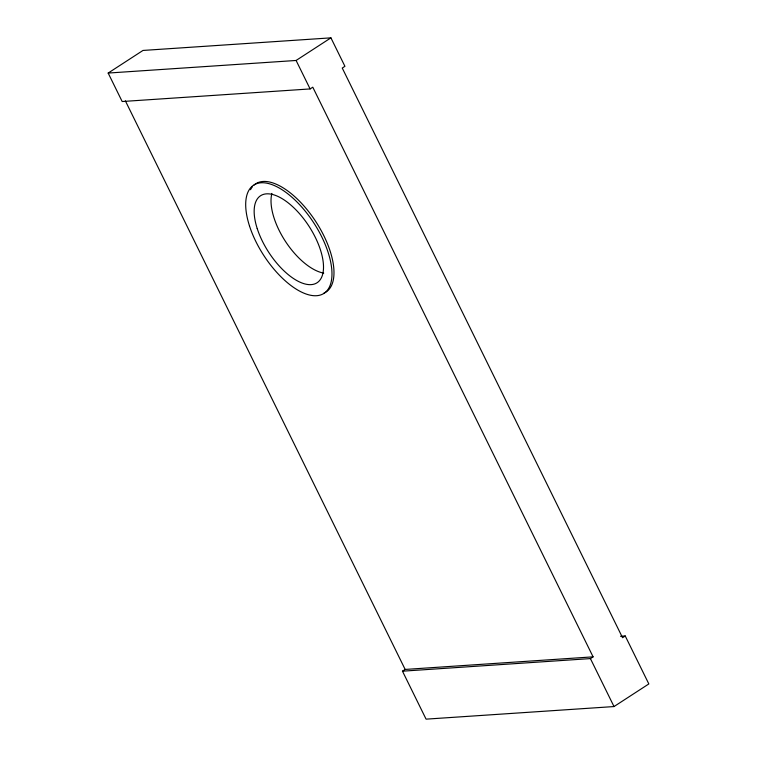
<?xml version="1.0" encoding="UTF-8"?>
<svg xmlns="http://www.w3.org/2000/svg" width="757" height="757" viewBox="0 0 757 757"><rect width="100%" height="100%" fill="white"/><g stroke="black" fill="none" stroke-linecap="round" stroke-linejoin="round"><path stroke-width="1.14" d="M108.166 73.06L142.988 50.445L330.923 37.85L344.927 66.313L342.249 68.054L622.557 637.716L625.235 635.975L648.834 683.94L614.012 706.555L426.077 719.15L402.478 671.185L405.156 669.443L593.091 656.849L312.783 87.187L310.105 88.929L122.17 101.523L108.166 73.06L296.101 60.465L330.923 37.85M402.478 671.185L590.413 658.59L593.091 656.849M620.532 636.287L625.235 635.975M296.101 60.465L310.105 88.929M590.413 658.59L614.012 706.555M125.369 100.851L405.156 669.443M323.731 273.116A51.873 24.659 56.7 0 1 285.304 241.171A51.873 24.659 56.7 0 1 271.895 193.413M254.059 185.058A64.534 29.835 57 0 1 316.066 222A64.534 29.835 57 0 1 323.873 293.186M250.501 189.695A64.534 29.835 57 0 1 252.469 186.705M257.21 228.548A51.873 23.978 57 0 0 316.975 282.815A51.873 23.978 57 0 0 292.325 206.358A51.873 23.978 57 0 0 257.21 228.548M249.488 225.936A64.534 29.835 57 0 0 323.845 293.451A64.534 29.835 57 0 0 293.177 198.334A64.534 29.835 57 0 0 249.488 225.936"/></g></svg>
